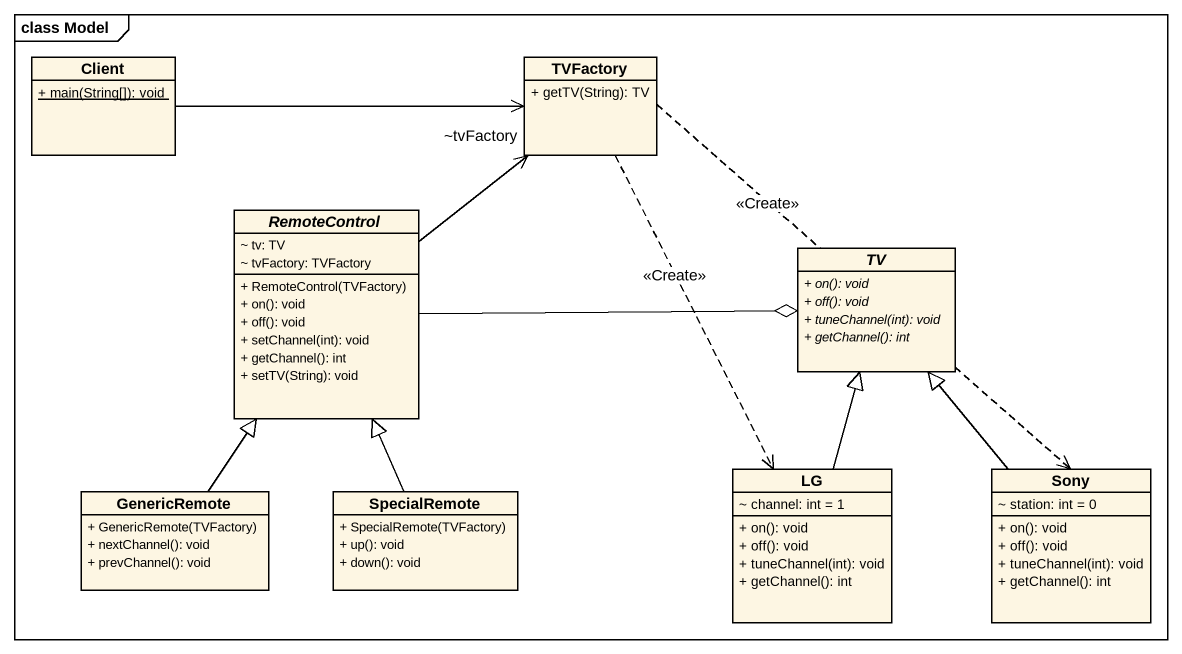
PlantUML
@startuml
mainframe class Model
hide circle
hide empty members
skinparam classAttributeIconSize 0
class Client {
  {static} + main(String[]): void
}
class TVFactory {
  + getTV(String): TV
}
abstract class RemoteControl {
  ~ tv: TV
  ~ tvFactory: TVFactory
  + RemoteControl(TVFactory)
  + on(): void
  + off(): void
  + setChannel(int): void
  + getChannel(): int
  + setTV(String): void
}
abstract class TV {
  {abstract} + on(): void
  {abstract} + off(): void
  {abstract} + tuneChannel(int): void
  {abstract} + getChannel(): int
}
class GenericRemote {
  + GenericRemote(TVFactory)
  + nextChannel(): void
  + prevChannel(): void
}
class SpecialRemote {
  + SpecialRemote(TVFactory)
  + up(): void
  + down(): void
}
class LG {
  ~ channel: int = 1
  + on(): void
  + off(): void
  + tuneChannel(int): void
  + getChannel(): int
}
class Sony {
  ~ station: int = 0
  + on(): void
  + off(): void
  + tuneChannel(int): void
  + getChannel(): int
}
Client -right-> TVFactory
TVFactory ..> LG : <<Create>>
TVFactory ..> Sony : <<Create>>
RemoteControl -up-> "~tvFactory" TVFactory
RemoteControl -right-o TV
GenericRemote -up-|> RemoteControl
SpecialRemote -up-|> RemoteControl
LG -up-|> TV
Sony -up-|> TV
@enduml
